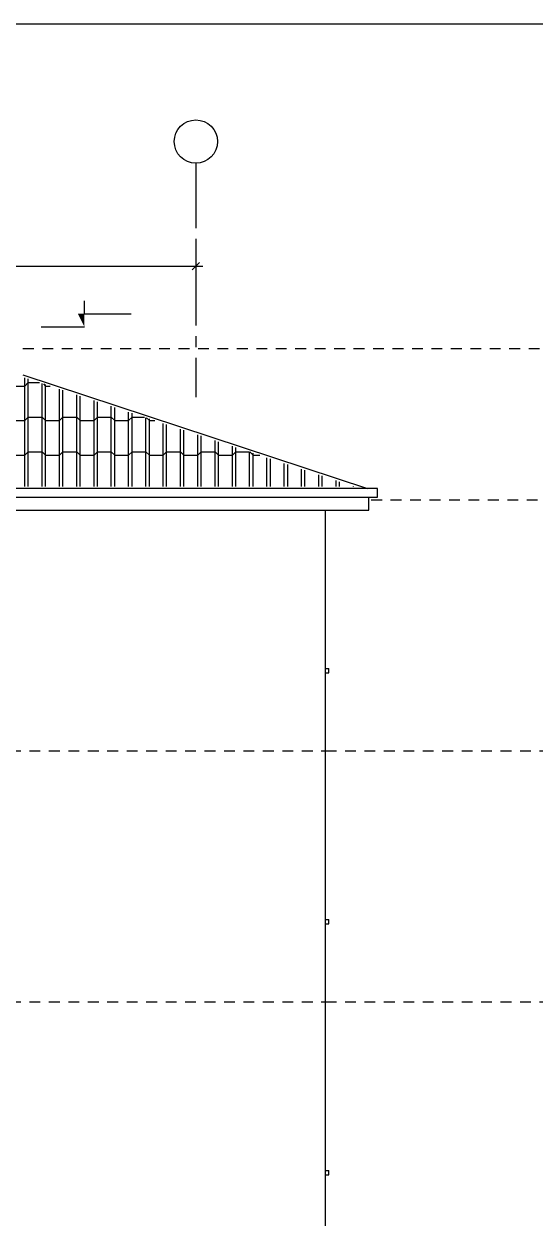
# Model space of a CAD drawing. Header units: metres. Extents: x -220 to 294, y -29 to 18.
# Drawn here: x 151.51 to 157.42, y 4.2 to 18 of the extents above; entities that cross this region are included whole.
import ezdxf

# ---------------------------------------------------------------- set-up
doc = ezdxf.new("R2010")
doc.units = ezdxf.units.M
doc.header["$MEASUREMENT"] = 0
doc.linetypes.add('CENTER2', pattern=[1.125, 0.75, -0.125, 0.125, -0.125])
doc.linetypes.add('DASHED4', pattern=[0.1875, 0.125, -0.0625])
for name, color, linetype in [('Cizgi', 7, 'Continuous'), ('Kesit_Kot', 7, 'Continuous'), ('Olculendirme', 7, 'Continuous'), ('Rota', 7, 'Continuous'), ('Standart', 7, 'Continuous'), ('Tarama', 7, 'Continuous')]:
    doc.layers.add(name, color=color, linetype=linetype)

msp = doc.modelspace()

# ---------------------------------------------------------------- hatches: boundary and pattern name
at = {"layer": 'Kesit_Kot', "linetype": 'Continuous', "lineweight": -3}
msp.add_hatch(color=216, dxfattribs=at).paths.add_polyline_path([(152.21, 14.5), (152.135, 14.65), (152.21, 14.65)])

# ---------------------------------------------------------------- linework, layer by layer
at = {"layer": 'Cizgi', "color": 18, "linetype": 'Continuous', "lineweight": -3}
msp.add_lwpolyline([(51.917, 18), (172.317, 18)], dxfattribs=at)
at = {"layer": 'Cizgi', "color": 73, "linetype": 'DASHED4', "lineweight": -3}
for points in [[(151.499, 14.25), (160.426, 14.25)], [(155.527, 12.5), (160.426, 12.5)], [(137.85, 9.6), (154.999, 9.6)], [(154.999, 9.6), (160.426, 9.6)], [(137.85, 6.7), (154.999, 6.7)], [(154.999, 6.7), (160.426, 6.7)]]:
    msp.add_lwpolyline(points, dxfattribs=at)
at = {"layer": 'Cizgi', "color": 98, "linetype": 'Continuous', "lineweight": -3}
for points in [[(151.499, 13.945), (155.484, 12.63)], [(155.499, 12.38), (155.499, 12.48)], [(155.499, 12.38), (155.499, 12.48)], [(137.85, 12.38), (154.999, 12.38)], [(154.999, 12.38), (155.499, 12.38)], [(154.999, 12.38), (155.499, 12.38)], [(154.999, 10.55), (155.036, 10.55)], [(154.999, 10.5), (155.036, 10.5)], [(155.036, 10.5), (155.036, 10.55)], [(154.999, 7.65), (155.036, 7.65)], [(154.999, 7.6), (155.036, 7.6)], [(155.036, 7.6), (155.036, 7.65)], [(154.999, 4.75), (155.036, 4.75)], [(154.999, 4.7), (155.036, 4.7)], [(155.036, 4.7), (155.036, 4.75)]]:
    msp.add_lwpolyline(points, dxfattribs=at)
at = {"layer": 'Cizgi', "color": 158, "linetype": 'Continuous', "lineweight": -3}
for points in [[(137.25, 12.53), (155.499, 12.53)], [(155.499, 12.38), (155.499, 12.53)], [(137.85, 12.38), (155.499, 12.38)]]:
    msp.add_lwpolyline(points, dxfattribs=at)
at = {"layer": 'Cizgi', "color": 7, "linetype": 'Continuous', "lineweight": -3}
for points in [[(154.999, 10.55), (154.999, 12.38)], [(154.999, 10.5), (154.999, 10.55)], [(154.999, 9.755), (154.999, 10.5)], [(154.999, 9.7), (154.999, 9.755)], [(154.999, 7.65), (154.999, 9.7)], [(154.999, 7.6), (154.999, 7.65)], [(154.999, 6.855), (154.999, 7.6)], [(154.999, 4.75), (154.999, 6.8)], [(154.999, 4.7), (154.999, 4.75)], [(154.999, 3.955), (154.999, 4.7)]]:
    msp.add_lwpolyline(points, dxfattribs=at)
at = {"layer": 'Cizgi', "color": 118, "linetype": 'Continuous', "lineweight": -3}
msp.add_lwpolyline([(154.999, 6.8), (154.999, 6.855)], dxfattribs=at)
at = {"layer": 'Kesit_Kot', "color": 216, "linetype": 'Continuous', "lineweight": -3}
for points in [[(152.21, 14.65), (152.21, 14.8)], [(152.21, 14.65), (152.749, 14.65)], [(151.71, 14.5), (152.21, 14.5)]]:
    msp.add_lwpolyline(points, dxfattribs=at)
at = {"layer": 'Olculendirme', "color": 47, "linetype": 'Continuous', "lineweight": -3}
for points in [[(153.499, 15.45), (153.499, 15.15)], [(134.789, 15.2), (153.579, 15.2)]]:
    msp.add_lwpolyline(points, dxfattribs=at)
at = {"layer": 'Olculendirme', "color": 59, "linetype": 'Continuous', "lineweight": -3}
msp.add_lwpolyline([(153.541, 15.242), (153.456, 15.158)], dxfattribs=at)
at = {"layer": 'Rota', "color": 158, "linetype": 'Continuous', "lineweight": -3}
for points in [[(155.599, 12.63), (137.35, 12.63)], [(155.599, 12.53), (155.599, 12.63)], [(155.499, 12.53), (155.599, 12.53)]]:
    msp.add_lwpolyline(points, dxfattribs=at)
at = {"layer": 'Standart', "color": 251, "linetype": 'CENTER2', "lineweight": -3}
msp.add_lwpolyline([(153.499, 16.39), (153.499, 13.685)], dxfattribs=at)
at = {"layer": 'Standart', "color": 251, "linetype": 'Continuous', "lineweight": -3}
msp.add_circle((153.499, 16.64), 0.25, dxfattribs=at)
at = {"layer": 'Tarama', "color": 13, "linetype": 'Continuous', "lineweight": -3}
for points in [[(151.361, 13.815), (151.521, 13.815)], [(151.521, 13.855), (151.521, 13.911)], [(151.521, 13.455), (151.521, 13.855)], [(151.521, 13.815), (151.561, 13.855)], [(151.561, 13.855), (151.561, 13.898)], [(151.561, 13.455), (151.561, 13.855)], [(151.561, 13.855), (151.692, 13.855)], [(151.721, 13.455), (151.721, 13.845)], [(151.735, 13.841), (151.761, 13.815)], [(151.761, 13.455), (151.761, 13.832)], [(151.761, 13.815), (151.813, 13.815)], [(151.921, 13.455), (151.921, 13.779)], [(151.961, 13.455), (151.961, 13.766)], [(152.121, 13.455), (152.121, 13.713)], [(152.161, 13.455), (152.161, 13.7)], [(152.321, 13.455), (152.321, 13.647)], [(152.361, 13.455), (152.361, 13.634)], [(152.521, 13.455), (152.521, 13.581)], [(152.561, 13.455), (152.561, 13.568)], [(151.361, 13.415), (151.521, 13.415)], [(151.521, 13.055), (151.521, 13.455)], [(151.521, 13.415), (151.561, 13.455)], [(151.561, 13.055), (151.561, 13.455)], [(151.561, 13.455), (151.721, 13.455)], [(151.721, 13.055), (151.721, 13.455)], [(151.721, 13.455), (151.761, 13.415)], [(151.761, 13.055), (151.761, 13.455)], [(151.761, 13.415), (151.921, 13.415)], [(151.921, 13.055), (151.921, 13.455)], [(151.921, 13.415), (151.961, 13.455)], [(151.961, 13.055), (151.961, 13.455)], [(151.961, 13.455), (152.121, 13.455)], [(152.121, 13.055), (152.121, 13.455)], [(152.121, 13.455), (152.161, 13.415)], [(152.161, 13.055), (152.161, 13.455)], [(152.161, 13.415), (152.321, 13.415)], [(152.321, 13.055), (152.321, 13.455)], [(152.321, 13.415), (152.361, 13.455)], [(152.361, 13.055), (152.361, 13.455)], [(152.361, 13.455), (152.521, 13.455)], [(152.521, 13.055), (152.521, 13.455)], [(152.521, 13.455), (152.561, 13.415)], [(152.561, 13.055), (152.561, 13.455)], [(152.561, 13.415), (152.721, 13.415)], [(152.721, 13.455), (152.721, 13.515)], [(152.721, 13.055), (152.721, 13.455)], [(152.721, 13.415), (152.761, 13.455)], [(152.761, 13.455), (152.761, 13.502)], [(152.761, 13.055), (152.761, 13.455)], [(152.761, 13.455), (152.904, 13.455)], [(152.921, 13.055), (152.921, 13.449)], [(152.929, 13.447), (152.961, 13.415)], [(152.961, 13.055), (152.961, 13.436)], [(152.961, 13.415), (153.025, 13.415)], [(153.121, 13.055), (153.121, 13.383)], [(153.161, 13.055), (153.161, 13.37)], [(153.321, 13.055), (153.321, 13.317)], [(153.361, 13.055), (153.361, 13.304)], [(153.521, 13.055), (153.521, 13.251)], [(153.561, 13.055), (153.561, 13.238)], [(153.721, 13.055), (153.721, 13.185)], [(153.761, 13.055), (153.761, 13.172)], [(153.921, 13.055), (153.921, 13.119)], [(151.361, 13.015), (151.521, 13.015)], [(151.521, 12.655), (151.521, 13.055)], [(151.521, 13.015), (151.561, 13.055)], [(151.561, 12.655), (151.561, 13.055)], [(151.561, 13.055), (151.721, 13.055)], [(151.721, 12.655), (151.721, 13.055)], [(151.721, 13.055), (151.761, 13.015)], [(151.761, 12.655), (151.761, 13.055)], [(151.761, 13.015), (151.921, 13.015)], [(151.921, 12.655), (151.921, 13.055)], [(151.921, 13.015), (151.961, 13.055)], [(151.961, 12.655), (151.961, 13.055)], [(151.961, 13.055), (152.121, 13.055)], [(152.121, 12.655), (152.121, 13.055)], [(152.121, 13.055), (152.161, 13.015)], [(152.161, 12.655), (152.161, 13.055)], [(152.161, 13.015), (152.321, 13.015)], [(152.321, 12.655), (152.321, 13.055)], [(152.321, 13.015), (152.361, 13.055)], [(152.361, 12.655), (152.361, 13.055)], [(152.361, 13.055), (152.521, 13.055)], [(152.521, 12.655), (152.521, 13.055)], [(152.521, 13.055), (152.561, 13.015)], [(152.561, 12.655), (152.561, 13.055)], [(152.561, 13.015), (152.721, 13.015)], [(152.721, 12.655), (152.721, 13.055)], [(152.721, 13.015), (152.761, 13.055)], [(152.761, 12.655), (152.761, 13.055)], [(152.761, 13.055), (152.921, 13.055)], [(152.921, 12.655), (152.921, 13.055)], [(152.921, 13.055), (152.961, 13.015)], [(152.961, 12.655), (152.961, 13.055)], [(152.961, 13.015), (153.121, 13.015)], [(153.121, 12.655), (153.121, 13.055)], [(153.121, 13.015), (153.161, 13.055)], [(153.161, 12.655), (153.161, 13.055)], [(153.161, 13.055), (153.321, 13.055)], [(153.321, 12.655), (153.321, 13.055)], [(153.321, 13.055), (153.361, 13.015)], [(153.361, 12.655), (153.361, 13.055)], [(153.361, 13.015), (153.521, 13.015)], [(153.521, 12.655), (153.521, 13.055)], [(153.521, 13.015), (153.561, 13.055)], [(153.561, 12.655), (153.561, 13.055)], [(153.561, 13.055), (153.721, 13.055)], [(153.721, 12.655), (153.721, 13.055)], [(153.721, 13.055), (153.761, 13.015)], [(153.761, 12.655), (153.761, 13.055)], [(153.761, 13.015), (153.921, 13.015)], [(153.921, 12.655), (153.921, 13.055)], [(153.921, 13.015), (153.961, 13.055)], [(153.961, 13.055), (153.961, 13.106)], [(153.961, 12.655), (153.961, 13.055)], [(153.961, 13.055), (154.116, 13.055)], [(154.121, 12.655), (154.121, 13.053)], [(154.123, 13.053), (154.161, 13.015)], [(154.161, 12.655), (154.161, 13.04)], [(154.161, 13.015), (154.237, 13.015)], [(154.321, 12.655), (154.321, 12.987)], [(154.361, 12.655), (154.361, 12.974)], [(154.521, 12.655), (154.521, 12.921)], [(154.561, 12.655), (154.561, 12.908)], [(154.721, 12.655), (154.721, 12.855)], [(154.761, 12.655), (154.761, 12.842)], [(154.921, 12.655), (154.921, 12.789)], [(154.961, 12.655), (154.961, 12.776)], [(155.121, 12.655), (155.121, 12.723)], [(155.161, 12.655), (155.161, 12.71)], [(155.321, 12.655), (155.321, 12.657)]]:
    msp.add_lwpolyline(points, dxfattribs=at)

doc.saveas('drawing.dxf')
